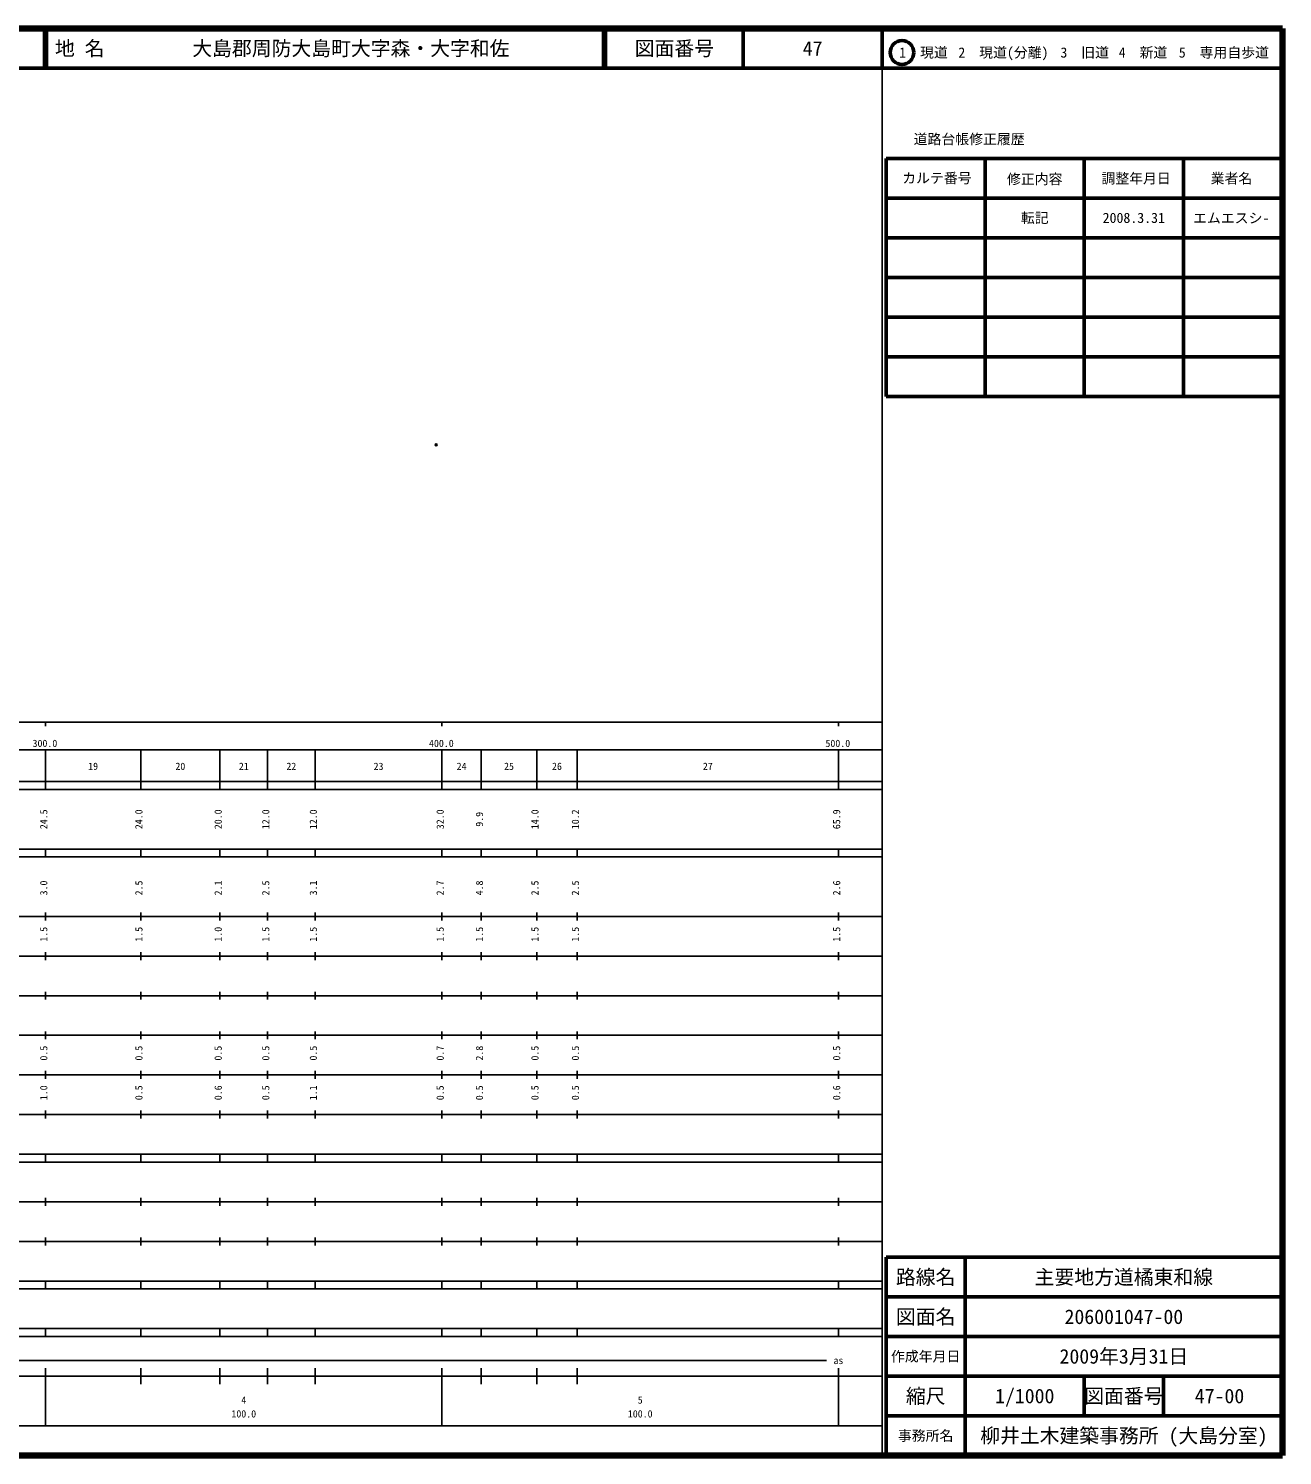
# Model space of a CAD drawing. Units: millimetres on the paper. Extents: x 40 to 680, y 20 to 380.
# Drawn here: x 363.7 to 680, y 20 to 380 of the extents above; entities that cross this region are included whole.
import ezdxf
from ezdxf.enums import TextEntityAlignment as Align

# ---------------------------------------------------------------- set-up
doc = ezdxf.new("R2010")
doc.units = ezdxf.units.MM
doc.header["$PDMODE"] = 32
doc.header["$PDSIZE"] = 0.5
doc.layers.add('M-OTRS', color=6, linetype='Continuous')
doc.layers.add('M-TTL-TXT', color=7, linetype='Continuous')
for name, color, linetype, lineweight in [('M-TTL', 2, 'Continuous', 140), ('M-TTL-BAND', 7, 'Continuous', 25), ('M-TTL-FRAM', 2, 'Continuous', 50), ('M-TTL-LINE', 7, 'Continuous', 50)]:
    doc.layers.add(name, color=color, linetype=linetype, lineweight=lineweight)
doc.styles.add('ＭＳ ゴシック', font='')
doc.styles.get('ＭＳ ゴシック').set_extended_font_data('MS Gothic')

msp = doc.modelspace()

# ---------------------------------------------------------------- linework, layer by layer
at = {"layer": 'M-OTRS'}
msp.add_point((466.553, 274.966), dxfattribs=at)
at = {"layer": 'M-TTL'}
for p, q in [((680, 380), (40, 380)), ((680, 20), (680, 380)), ((40, 20), (680, 20))]:
    msp.add_line(p, q, dxfattribs=at)
at = {"layer": 'M-TTL-BAND'}
for p, q in [((579, 20), (579, 370)), ((40, 205), (579, 205)), ((368, 205), (368, 204)), ((468, 205), (468, 204)), ((568, 205), (568, 204)), ((68, 198), (579, 198)), ((368, 188), (368, 198)), ((392, 188), (392, 198)), ((412, 188), (412, 198)), ((424, 188), (424, 198)), ((436, 188), (436, 198)), ((468, 188), (468, 198)), ((477.9, 188), (477.9, 198)), ((491.9, 188), (491.9, 198)), ((502.1, 188), (502.1, 198)), ((568, 188), (568, 198)), ((40, 190), (579, 190)), ((40, 188), (579, 188)), ((40, 173), (579, 173)), ((368, 171), (368, 173)), ((392, 171), (392, 173)), ((412, 171), (412, 173)), ((424, 171), (424, 173)), ((436, 171), (436, 173)), ((468, 171), (468, 173)), ((477.9, 171), (477.9, 173)), ((491.9, 171), (491.9, 173)), ((502.1, 171), (502.1, 173)), ((568, 171), (568, 173)), ((40, 171), (579, 171)), ((40, 156), (579, 156)), ((368, 155), (368, 157)), ((392, 155), (392, 157)), ((412, 155), (412, 157)), ((424, 155), (424, 157)), ((436, 155), (436, 157)), ((468, 155), (468, 157)), ((477.9, 155), (477.9, 157)), ((491.9, 155), (491.9, 157)), ((502.1, 155), (502.1, 157)), ((568, 155), (568, 157)), ((46, 146), (579, 146)), ((368, 145), (368, 147)), ((392, 145), (392, 147)), ((412, 145), (412, 147)), ((424, 145), (424, 147)), ((436, 145), (436, 147)), ((468, 145), (468, 147)), ((477.9, 145), (477.9, 147)), ((491.9, 145), (491.9, 147)), ((502.1, 145), (502.1, 147)), ((568, 145), (568, 147)), ((368, 135), (368, 137)), ((392, 135), (392, 137)), ((412, 135), (412, 137)), ((424, 135), (424, 137)), ((436, 135), (436, 137)), ((468, 135), (468, 137)), ((477.9, 135), (477.9, 137)), ((491.9, 135), (491.9, 137)), ((502.1, 135), (502.1, 137)), ((568, 135), (568, 137)), ((52, 136), (579, 136)), ((46, 126), (579, 126)), ((368, 125), (368, 127)), ((392, 125), (392, 127)), ((412, 125), (412, 127)), ((424, 125), (424, 127)), ((436, 125), (436, 127)), ((468, 125), (468, 127)), ((477.9, 125), (477.9, 127)), ((491.9, 125), (491.9, 127)), ((502.1, 125), (502.1, 127)), ((568, 125), (568, 127)), ((52, 116), (579, 116)), ((368, 115), (368, 117)), ((392, 115), (392, 117)), ((412, 115), (412, 117)), ((424, 115), (424, 117)), ((436, 115), (436, 117)), ((468, 115), (468, 117)), ((477.9, 115), (477.9, 117)), ((491.9, 115), (491.9, 117)), ((502.1, 115), (502.1, 117)), ((568, 115), (568, 117)), ((46, 106), (579, 106)), ((368, 105), (368, 107)), ((392, 105), (392, 107)), ((412, 105), (412, 107)), ((424, 105), (424, 107)), ((436, 105), (436, 107)), ((468, 105), (468, 107)), ((477.9, 105), (477.9, 107)), ((491.9, 105), (491.9, 107)), ((502.1, 105), (502.1, 107)), ((568, 105), (568, 107)), ((40, 96), (579, 96)), ((40, 94), (579, 94)), ((368, 94), (368, 96)), ((392, 94), (392, 96)), ((412, 94), (412, 96)), ((424, 94), (424, 96)), ((436, 94), (436, 96)), ((468, 94), (468, 96)), ((477.9, 94), (477.9, 96)), ((491.9, 94), (491.9, 96)), ((502.1, 94), (502.1, 96)), ((568, 94), (568, 96)), ((49, 84), (579, 84)), ((368, 83), (368, 85)), ((392, 83), (392, 85)), ((412, 83), (412, 85)), ((424, 83), (424, 85)), ((436, 83), (436, 85)), ((468, 83), (468, 85)), ((477.9, 83), (477.9, 85)), ((491.9, 83), (491.9, 85)), ((502.1, 83), (502.1, 85)), ((568, 83), (568, 85)), ((40, 74), (579, 74)), ((368, 73), (368, 75)), ((392, 73), (392, 75)), ((412, 73), (412, 75)), ((424, 73), (424, 75)), ((436, 73), (436, 75)), ((468, 73), (468, 75)), ((477.9, 73), (477.9, 75)), ((491.9, 73), (491.9, 75)), ((502.1, 73), (502.1, 75)), ((568, 73), (568, 75)), ((40, 64), (579, 64)), ((40, 62), (579, 62)), ((368, 62), (368, 64)), ((392, 62), (392, 64)), ((412, 62), (412, 64)), ((424, 62), (424, 64)), ((436, 62), (436, 64)), ((468, 62), (468, 64)), ((477.9, 62), (477.9, 64)), ((491.9, 62), (491.9, 64)), ((502.1, 62), (502.1, 64)), ((568, 62), (568, 64)), ((40, 52), (579, 52)), ((368, 50), (368, 52)), ((392, 50), (392, 52)), ((412, 50), (412, 52)), ((424, 50), (424, 52)), ((436, 50), (436, 52)), ((468, 50), (468, 52)), ((477.9, 50), (477.9, 52)), ((491.9, 50), (491.9, 52)), ((502.1, 50), (502.1, 52)), ((568, 50), (568, 52)), ((40, 50), (579, 50)), ((71, 44), (565, 44)), ((40, 40), (579, 40)), ((368, 27.5), (368, 42)), ((392, 38), (392, 42)), ((412, 38), (412, 42)), ((424, 38), (424, 42)), ((436, 38), (436, 42)), ((468, 27.5), (468, 42)), ((477.9, 38), (477.9, 42)), ((491.9, 38), (491.9, 42)), ((502.1, 38), (502.1, 42)), ((568, 27.5), (568, 42)), ((68, 27.5), (579, 27.5))]:
    msp.add_line(p, q, dxfattribs=at)
at = {"layer": 'M-TTL-FRAM'}
for p, q in [((580, 347.197), (580, 287.197)), ((580, 347.197), (680, 347.197)), ((580, 287.197), (680, 287.197)), ((680, 70), (580, 70)), ((580, 70), (580, 20))]:
    msp.add_line(p, q, dxfattribs=at)
at = {"layer": 'M-TTL-LINE'}
for p, q in [((367.75, 380), (367.75, 370)), ((368.25, 380), (368.25, 370)), ((508.747, 380), (508.747, 370)), ((509.247, 380), (509.247, 370)), ((543.997, 380), (543.997, 370)), ((579, 380), (579, 370)), ((40, 370), (680, 370)), ((605, 347.197), (605, 287.197)), ((630, 347.197), (630, 287.197)), ((655, 347.197), (655, 287.197)), ((580, 337.197), (680, 337.197)), ((580, 327.197), (680, 327.197)), ((580, 317.197), (680, 317.197)), ((580, 307.197), (680, 307.197)), ((580, 297.197), (680, 297.197)), ((600, 70), (600, 20)), ((680, 60), (580, 60)), ((680, 50), (580, 50)), ((680, 40), (580, 40)), ((630, 40), (630, 30)), ((650, 40), (650, 30)), ((680, 30), (580, 30))]:
    msp.add_line(p, q, dxfattribs=at)
msp.add_circle((584.031, 373.958), 3, dxfattribs=at)

# ---------------------------------------------------------------- texts
at = {"layer": 'M-TTL-BAND', "style": 'ＭＳ ゴシック'}
for s, p in [('300.0', (367.844, 198.195)), ('400.0', (467.844, 198.195)), ('500.0', (567.844, 198.195)), ('19', (380, 192.405)), ('20', (402, 192.405)), ('21', (418, 192.405)), ('22', (430, 192.405)), ('23', (452, 192.405)), ('24', (472.95, 192.405)), ('25', (484.9, 192.405)), ('26', (497, 192.405)), ('27', (535.05, 192.405)), ('as', (568, 42.5)), ('4', (418, 32.523)), ('5', (518, 32.523)), ('100.0', (418, 29.033)), ('100.0', (518, 29.033))]:
    msp.add_text(s, height=1.833, dxfattribs=at).set_placement(p, align=Align.BOTTOM_CENTER)
for s, p in [('24.5', (369, 180.5)), ('24.0', (393, 180.5)), ('20.0', (413, 180.5)), ('12.0', (425, 180.5)), ('12.0', (437, 180.5)), ('32.0', (469, 180.5)), ('9.9', (478.9, 180.5)), ('14.0', (492.9, 180.5)), ('10.2', (503.1, 180.5)), ('65.9', (569, 180.5)), ('3.0', (369, 163.174)), ('2.5', (393, 163.174)), ('2.1', (413, 163.174)), ('2.5', (425, 163.174)), ('3.1', (437, 163.174)), ('2.7', (469, 163.174)), ('4.8', (478.9, 163.174)), ('2.5', (492.9, 163.174)), ('2.5', (503.1, 163.174)), ('2.6', (569, 163.174)), ('1.5', (369, 151.5)), ('1.5', (393, 151.5)), ('1.0', (413, 151.5)), ('1.5', (425, 151.5)), ('1.5', (437, 151.5)), ('1.5', (469, 151.5)), ('1.5', (478.9, 151.5)), ('1.5', (492.9, 151.5)), ('1.5', (503.1, 151.5)), ('1.5', (569, 151.5)), ('0.5', (369, 121.5)), ('0.5', (393, 121.5)), ('0.5', (413, 121.5)), ('0.5', (425, 121.5)), ('0.5', (437, 121.5)), ('0.7', (469, 121.5)), ('2.8', (478.9, 121.5)), ('0.5', (492.9, 121.5)), ('0.5', (503.1, 121.5)), ('0.5', (569, 121.5)), ('1.0', (369, 111.5)), ('0.5', (393, 111.5)), ('0.6', (413, 111.5)), ('0.5', (425, 111.5)), ('1.1', (437, 111.5)), ('0.5', (469, 111.5)), ('0.5', (478.9, 111.5)), ('0.5', (492.9, 111.5)), ('0.5', (503.1, 111.5)), ('0.6', (569, 111.5))]:
    msp.add_text(s, height=1.833, rotation=90, dxfattribs=at).set_placement(p, align=Align.BOTTOM_CENTER)
at = {"layer": 'M-TTL-TXT', "style": 'ＭＳ ゴシック'}
for s, p in [('地 名', (370.38, 375)), ('大島郡周防大島町大字森・大字和佐', (405.024, 375))]:
    msp.add_text(s, height=3.666, dxfattribs=at).set_placement(p, align=Align.MIDDLE_LEFT)
for s, height, p in [('図面番号', 3.666, (526.622, 375)), ('47', 3.666, (561.497, 375)), ('1\u3000現道', 2.566, (589.448, 373.958)), ('2\u3000現道(分離)', 2.566, (609.619, 373.958)), ('3\u3000旧道', 2.566, (630.121, 373.958)), ('4\u3000新道', 2.566, (644.824, 373.958)), ('5\u3000専用自歩道', 2.566, (665.228, 373.958)), ('道路台帳修正履歴', 2.566, (600.968, 352.113)), ('カルテ番号', 2.566, (592.839, 342.277)), ('修正内容', 2.566, (617.509, 342.023)), ('調整年月日', 2.566, (643.089, 342.197)), ('業者名', 2.566, (667.134, 342.197)), ('転記', 2.566, (617.5, 332.245)), ('2008.3.31', 2.566, (642.5, 332.245)), ('エムエスシ-', 2.566, (667.077, 332.189)), ('路線名', 3.666, (590, 65)), ('路線名', 3.666, (590, 65)), ('主要地方道橘東和線', 3.666, (640, 65)), ('図面名', 3.666, (590, 55)), ('図面名', 3.666, (590, 55)), ('206001047-00', 3.666, (640, 55)), ('2009年3月31日', 3.666, (640, 45)), ('作成年月日', 2.566, (590, 45)), ('作成年月日', 2.566, (590, 45)), ('縮尺', 3.666, (590, 35)), ('縮尺', 3.666, (590, 35)), ('1/1000', 3.666, (615, 35)), ('図面番号', 3.666, (640, 35)), ('図面番号', 3.666, (640, 35)), ('47-00', 3.666, (664.125, 35)), ('事務所名', 2.566, (590, 25)), ('事務所名', 2.566, (590, 25)), ('柳井土木建築事務所 (大島分室)', 3.666, (640, 25))]:
    msp.add_text(s, height=height, dxfattribs=at).set_placement(p, align=Align.MIDDLE_CENTER)

doc.saveas('drawing.dxf')
